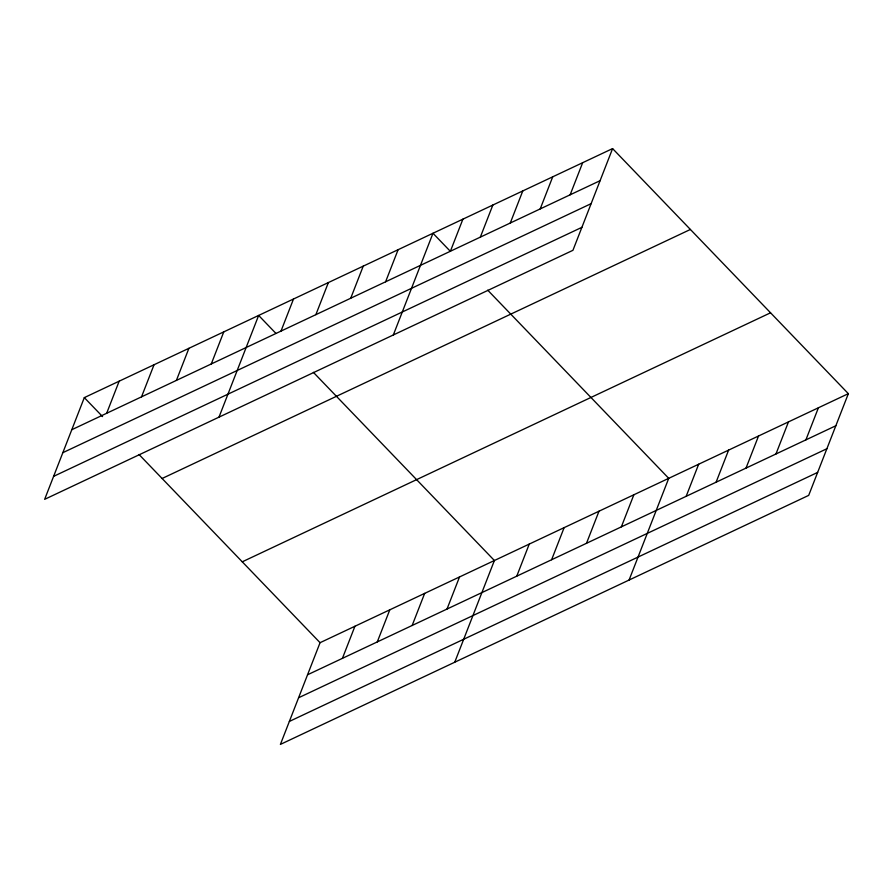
<?xml version="1.0" encoding="UTF-8"?>
<svg xmlns="http://www.w3.org/2000/svg" width="893" height="893" viewBox="0 0 893 893"><rect width="100%" height="100%" fill="white"/><g stroke="black" fill="none" stroke-linecap="round" stroke-linejoin="round"><path stroke-width="1.34" d="M612.598 148.595L84.31 397.619L44.65 499.332L572.938 250.308L612.598 148.595L848.35 393.668L808.69 495.381L280.402 744.405L320.062 642.692L848.35 393.668M106.658 413.28L119.171 381.188M141.529 396.838L154.042 364.746M176.401 380.407L188.914 348.315M211.261 363.976L223.775 331.872M218.986 417.154L258.646 315.441L275.937 333.413M280.994 331.102L293.507 299.01M315.865 314.66L328.378 282.568M350.726 298.229L363.239 266.136M385.597 281.797L398.111 249.694M393.322 334.975L432.982 233.263L450.262 251.234M450.396 251.246L462.909 219.153M480.334 237.136L492.847 205.044M510.271 223.027L522.785 190.935M342.421 658.342L354.934 626.25M540.209 208.917L552.722 176.814M377.281 641.911L389.794 609.819M570.147 194.797L582.66 162.705M412.153 625.48L424.666 593.376M447.013 609.037L459.527 576.945M454.738 662.226L494.398 560.514L313.387 372.348M516.757 576.164L529.259 544.071M551.617 559.732L564.13 527.64M586.489 543.301L599.002 511.198M621.349 526.859L633.863 494.767M629.074 580.048L668.734 478.335L487.723 290.169M686.159 496.318L698.672 464.215M716.097 482.198L728.61 450.105M746.023 468.088L758.537 435.996M775.961 453.979L788.474 421.887M805.899 439.869L818.412 407.777M71.797 429.712L600.085 180.687M62.834 452.684L591.121 203.66M53.602 476.36L581.89 227.335M162.102 478.492L690.389 229.468M242.26 561.82L770.547 312.796M307.549 674.784L835.837 425.76M298.597 697.757L826.885 448.732M289.365 721.432L817.653 472.408M84.31 397.619L102.561 416.584M139.051 454.526L320.062 642.692"/></g></svg>
